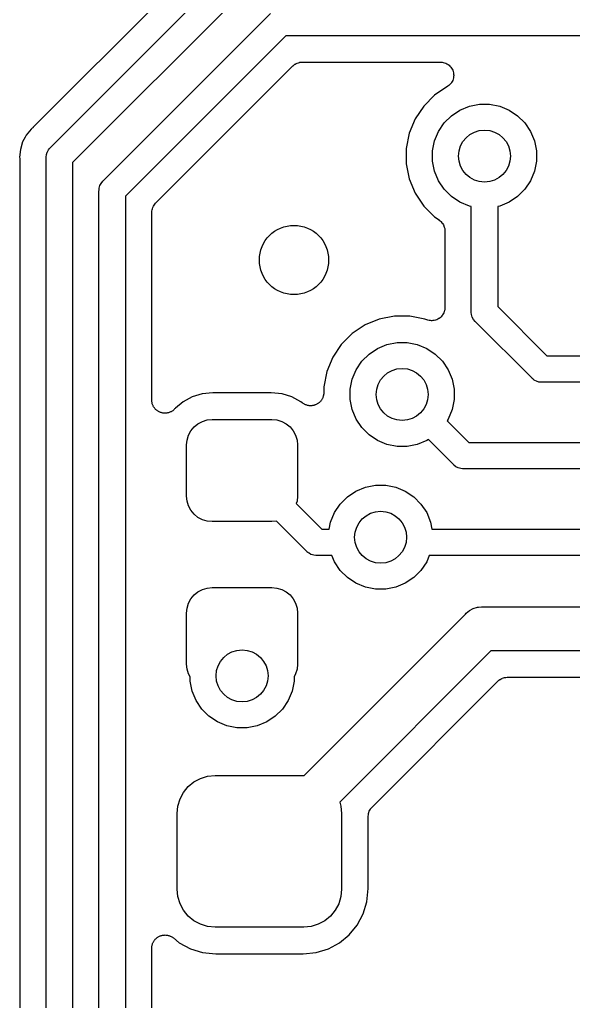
# Model space of a CAD drawing. Extents: x 0.48 to 2.43, y -7.79 to -4.85.
# Drawn here: x 1.0518 to 1.1777, y -5.8732 to -5.6501 of the extents above; entities that cross this region are included whole.
import ezdxf

# ---------------------------------------------------------------- set-up
doc = ezdxf.new("R2010")
doc.units = 0
doc.header["$MEASUREMENT"] = 0
doc.layers.add('BLACK', color=7, linetype='CONTINUOUS')

msp = doc.modelspace()

# ---------------------------------------------------------------- linework, layer by layer
at = {"layer": 'BLACK', "linetype": 'CONTINUOUS'}
for p, q in [((1.10435, -5.62512), (1.05489, -5.67457)), ((1.05882, -5.67913), (1.1089, -5.62905)), ((1.11237, -5.63406), (1.06383, -5.6826)), ((1.07082, -5.68675), (1.10884, -5.64873)), ((1.11231, -5.65375), (1.07583, -5.69022)), ((1.19012, -5.65375), (1.11231, -5.65375)), ((1.08271, -5.69183), (1.11391, -5.66063)), ((1.11391, -5.66063), (1.11392, -5.66062)), ((1.11392, -5.66062), (1.11394, -5.6606)), ((1.11392, -5.66062), (1.11392, -5.66062)), ((1.11392, -5.66062), (1.11392, -5.66062)), ((1.11394, -5.6606), (1.11416, -5.66042)), ((1.11416, -5.66042), (1.11437, -5.66025)), ((1.11437, -5.66025), (1.11439, -5.66024)), ((1.11439, -5.66024), (1.1144, -5.66023)), ((1.1144, -5.66023), (1.11465, -5.6601)), ((1.11465, -5.6601), (1.11489, -5.65997)), ((1.11489, -5.65997), (1.11491, -5.65997)), ((1.11491, -5.65997), (1.11492, -5.65996)), ((1.11492, -5.65996), (1.11519, -5.65989)), ((1.11519, -5.65989), (1.11545, -5.65981)), ((1.11545, -5.65981), (1.11547, -5.6598)), ((1.11547, -5.6598), (1.11548, -5.6598)), ((1.11548, -5.6598), (1.11576, -5.65978)), ((1.11576, -5.65978), (1.11603, -5.65975)), ((1.11603, -5.65975), (1.14749, -5.65975)), ((1.14749, -5.65975), (1.14752, -5.65975)), ((1.14752, -5.65975), (1.14752, -5.65975)), ((1.14752, -5.65975), (1.14752, -5.65975)), ((1.14752, -5.65975), (1.14753, -5.65975)), ((1.14753, -5.65975), (1.14783, -5.65978)), ((1.14783, -5.65978), (1.14811, -5.65981)), ((1.14811, -5.65981), (1.14811, -5.65981)), ((1.14811, -5.65981), (1.14811, -5.65981)), ((1.14811, -5.65981), (1.14839, -5.6599)), ((1.14839, -5.6599), (1.14867, -5.65999)), ((1.14867, -5.65999), (1.14867, -5.65999)), ((1.14867, -5.65999), (1.14867, -5.65999)), ((1.14867, -5.65999), (1.14893, -5.66013)), ((1.14893, -5.66013), (1.14918, -5.66027)), ((1.14918, -5.66027), (1.14918, -5.66027)), ((1.14918, -5.66027), (1.14919, -5.66027)), ((1.14919, -5.66027), (1.14941, -5.66046)), ((1.14941, -5.66046), (1.14963, -5.66064)), ((1.14963, -5.66064), (1.14963, -5.66065)), ((1.14963, -5.66065), (1.14963, -5.66065)), ((1.14963, -5.66065), (1.14981, -5.66087)), ((1.14981, -5.66087), (1.15, -5.6611)), ((1.15, -5.6611), (1.15, -5.6611)), ((1.15, -5.6611), (1.15, -5.66111)), ((1.15, -5.66111), (1.15013, -5.66135)), ((1.15013, -5.66135), (1.15027, -5.66162)), ((1.15027, -5.66162), (1.15027, -5.66162)), ((1.15027, -5.66162), (1.15027, -5.66162)), ((1.15027, -5.66162), (1.15035, -5.66189)), ((1.15043, -5.66335), (1.15034, -5.66363)), ((1.15035, -5.66189), (1.15044, -5.66218)), ((1.15046, -5.66306), (1.15043, -5.66334)), ((1.15043, -5.66334), (1.15043, -5.66335)), ((1.15043, -5.66335), (1.15043, -5.66335)), ((1.15044, -5.66218), (1.15044, -5.66218)), ((1.15044, -5.66218), (1.15044, -5.66219)), ((1.15044, -5.66219), (1.15046, -5.66246)), ((1.15046, -5.66246), (1.15049, -5.66276)), ((1.15049, -5.66277), (1.15046, -5.66306)), ((1.15049, -5.66276), (1.15049, -5.66277)), ((1.15049, -5.66277), (1.15049, -5.66277)), ((1.14916, -5.66524), (1.14613, -5.66727)), ((1.14938, -5.66506), (1.14916, -5.66524)), ((1.1496, -5.66488), (1.14938, -5.66506)), ((1.14961, -5.66487), (1.1496, -5.66488)), ((1.1498, -5.66464), (1.14961, -5.66487)), ((1.14961, -5.66487), (1.14961, -5.66487)), ((1.14998, -5.66443), (1.1498, -5.66464)), ((1.15012, -5.66417), (1.14998, -5.66442)), ((1.14998, -5.66442), (1.14998, -5.66442)), ((1.14998, -5.66442), (1.14998, -5.66443)), ((1.15026, -5.66391), (1.15012, -5.66417)), ((1.15034, -5.66363), (1.15026, -5.6639)), ((1.15026, -5.6639), (1.15026, -5.66391)), ((1.15026, -5.66391), (1.15026, -5.66391)), ((1.14613, -5.66727), (1.14365, -5.66975)), ((1.14365, -5.66975), (1.1417, -5.67267)), ((1.15189, -5.67064), (1.15404, -5.66975)), ((1.15404, -5.66975), (1.15632, -5.66929)), ((1.15632, -5.66929), (1.15864, -5.66929)), ((1.15864, -5.66929), (1.16093, -5.66975)), ((1.16093, -5.66975), (1.16307, -5.67064)), ((1.14831, -5.67357), (1.14995, -5.67193)), ((1.14995, -5.67193), (1.15189, -5.67064)), ((1.16307, -5.67064), (1.16501, -5.67193)), ((1.16501, -5.67193), (1.16665, -5.67357)), ((1.05486, -5.6746), (1.05476, -5.67468)), ((1.05489, -5.67457), (1.05486, -5.6746)), ((1.1417, -5.67267), (1.14035, -5.67591)), ((1.14701, -5.67551), (1.14831, -5.67357)), ((1.16665, -5.67357), (1.16795, -5.67551)), ((1.05306, -5.67681), (1.05248, -5.67789)), ((1.05331, -5.67633), (1.05306, -5.67681)), ((1.05306, -5.67681), (1.05306, -5.67681)), ((1.05444, -5.67496), (1.05331, -5.67633)), ((1.05467, -5.67477), (1.05444, -5.67496)), ((1.05476, -5.67468), (1.05467, -5.67477)), ((1.14035, -5.67591), (1.13967, -5.67935)), ((1.14612, -5.67766), (1.14701, -5.67551)), ((1.16795, -5.67551), (1.16884, -5.67766)), ((1.05248, -5.67789), (1.05196, -5.67959)), ((1.14567, -5.67994), (1.14612, -5.67766)), ((1.16884, -5.67766), (1.16929, -5.67994)), ((1.05196, -5.67959), (1.05179, -5.68136)), ((1.05782, -5.68136), (1.05788, -5.68077)), ((1.05788, -5.68076), (1.05805, -5.6802)), ((1.05788, -5.68077), (1.05788, -5.68076)), ((1.05805, -5.6802), (1.05809, -5.68012)), ((1.05809, -5.68012), (1.05833, -5.67968)), ((1.05833, -5.67968), (1.0585, -5.67948)), ((1.0585, -5.67948), (1.0587, -5.67922)), ((1.0587, -5.67922), (1.05882, -5.67913)), ((1.13967, -5.67935), (1.13967, -5.68286)), ((1.14567, -5.68227), (1.14567, -5.67994)), ((1.16929, -5.67994), (1.16929, -5.68227)), ((1.05179, -5.68136), (1.05182, -5.68165)), ((1.05182, -5.68165), (1.05182, -5.68169)), ((1.05182, -5.68169), (1.05182, -5.68182)), ((1.05182, -5.68182), (1.05183, -5.68194)), ((1.05183, -5.68194), (1.05183, -6.11005)), ((1.05783, -5.6815), (1.05782, -5.68136)), ((1.05783, -6.11471), (1.05783, -5.6815)), ((1.06383, -5.6826), (1.06383, -6.11581)), ((1.13967, -5.68286), (1.14035, -5.6863)), ((1.14612, -5.68455), (1.14567, -5.68227)), ((1.16929, -5.68227), (1.16884, -5.68455)), ((1.14701, -5.6867), (1.14612, -5.68455)), ((1.16884, -5.68455), (1.16795, -5.6867)), ((1.06988, -5.68839), (1.07005, -5.68782)), ((1.07005, -5.68782), (1.07033, -5.6873)), ((1.07033, -5.6873), (1.0707, -5.68684)), ((1.0707, -5.68684), (1.07082, -5.68675)), ((1.14035, -5.6863), (1.1417, -5.68954)), ((1.14831, -5.68863), (1.14701, -5.6867)), ((1.16795, -5.6867), (1.16665, -5.68863)), ((1.06982, -5.68898), (1.06984, -5.68882)), ((1.06983, -5.68912), (1.06982, -5.68898)), ((1.06983, -6.11968), (1.06983, -5.68912)), ((1.06984, -5.68882), (1.06988, -5.68839)), ((1.07583, -5.69022), (1.07583, -6.12078)), ((1.1417, -5.68954), (1.14365, -5.69246)), ((1.14995, -5.69028), (1.14831, -5.68863)), ((1.16665, -5.68863), (1.16501, -5.69028)), ((1.08221, -5.69252), (1.08234, -5.69228)), ((1.08234, -5.69228), (1.08235, -5.69227)), ((1.08235, -5.69227), (1.08236, -5.69225)), ((1.08236, -5.69225), (1.08254, -5.69204)), ((1.08254, -5.69204), (1.08271, -5.69183)), ((1.14365, -5.69246), (1.14613, -5.69494)), ((1.15189, -5.69157), (1.14995, -5.69028)), ((1.15404, -5.69246), (1.15189, -5.69157)), ((1.15448, -5.69255), (1.15404, -5.69246)), ((1.16093, -5.69246), (1.16048, -5.69255)), ((1.16307, -5.69157), (1.16093, -5.69246)), ((1.16501, -5.69028), (1.16307, -5.69157)), ((1.08183, -5.6939), (1.08187, -5.69363)), ((1.08183, -5.69394), (1.08183, -5.6939)), ((1.08183, -5.69395), (1.08183, -5.69394)), ((1.08183, -5.69394), (1.08183, -5.69394)), ((1.08183, -5.69394), (1.08183, -5.69394)), ((1.08183, -5.73654), (1.08183, -5.69395)), ((1.08187, -5.69363), (1.08189, -5.69335)), ((1.08189, -5.69335), (1.0819, -5.69334)), ((1.0819, -5.69332), (1.08198, -5.69306)), ((1.0819, -5.69334), (1.0819, -5.69332)), ((1.08198, -5.69306), (1.08207, -5.69279)), ((1.08207, -5.69278), (1.08208, -5.69277)), ((1.08207, -5.69279), (1.08207, -5.69278)), ((1.08208, -5.69277), (1.08221, -5.69252)), ((1.15448, -5.71639), (1.15448, -5.69255)), ((1.16048, -5.69255), (1.16048, -5.71529)), ((1.14613, -5.69494), (1.14715, -5.69562)), ((1.14715, -5.69562), (1.14716, -5.69563)), ((1.14716, -5.69563), (1.14716, -5.69563)), ((1.14716, -5.69563), (1.14716, -5.69563)), ((1.14716, -5.69563), (1.14718, -5.69564)), ((1.14718, -5.69564), (1.14739, -5.69582)), ((1.14739, -5.69582), (1.14761, -5.696)), ((1.14761, -5.696), (1.14762, -5.69601)), ((1.14762, -5.69601), (1.14763, -5.69602)), ((1.14763, -5.69602), (1.1478, -5.69624)), ((1.1478, -5.69624), (1.14798, -5.69645)), ((1.14798, -5.69645), (1.14799, -5.69647)), ((1.14799, -5.69647), (1.14799, -5.69648)), ((1.14799, -5.69648), (1.14812, -5.69672)), ((1.14812, -5.69672), (1.14825, -5.69697)), ((1.14825, -5.69697), (1.14826, -5.69698)), ((1.14826, -5.69698), (1.14826, -5.697)), ((1.14826, -5.697), (1.14834, -5.69726)), ((1.14834, -5.69726), (1.14842, -5.69753)), ((1.14842, -5.69753), (1.14842, -5.69755)), ((1.14842, -5.69755), (1.14843, -5.69756)), ((1.14843, -5.69756), (1.14845, -5.69783)), ((1.14845, -5.69783), (1.14848, -5.69811)), ((1.14848, -5.69811), (1.14848, -5.71553)), ((1.1481, -5.71696), (1.14796, -5.71721)), ((1.14824, -5.71671), (1.1481, -5.71696)), ((1.14833, -5.71642), (1.14824, -5.7167)), ((1.14824, -5.7167), (1.14824, -5.7167)), ((1.14824, -5.7167), (1.14824, -5.71671)), ((1.14841, -5.71615), (1.14833, -5.71642)), ((1.14842, -5.71614), (1.14841, -5.71615)), ((1.14845, -5.71586), (1.14842, -5.71614)), ((1.14842, -5.71614), (1.14842, -5.71614)), ((1.14848, -5.71557), (1.14845, -5.71586)), ((1.14848, -5.71553), (1.14848, -5.71555)), ((1.14848, -5.71555), (1.14848, -5.71556)), ((1.14848, -5.71556), (1.14848, -5.71556)), ((1.14848, -5.71556), (1.14848, -5.71557)), ((1.15447, -5.71654), (1.15448, -5.71639)), ((1.15448, -5.71668), (1.15447, -5.71654)), ((1.15452, -5.71712), (1.15448, -5.71668)), ((1.15448, -5.71668), (1.15448, -5.71668)), ((1.16048, -5.71529), (1.17168, -5.72649)), ((1.13355, -5.71814), (1.13031, -5.71948)), ((1.13699, -5.71746), (1.13355, -5.71814)), ((1.1405, -5.71746), (1.13699, -5.71746)), ((1.14394, -5.71814), (1.1405, -5.71746)), ((1.14433, -5.7183), (1.14394, -5.71814)), ((1.1446, -5.71838), (1.14433, -5.7183)), ((1.14488, -5.71847), (1.1446, -5.71838)), ((1.14489, -5.71847), (1.14488, -5.71847)), ((1.14517, -5.7185), (1.14489, -5.71847)), ((1.14489, -5.71847), (1.14489, -5.71847)), ((1.14546, -5.71853), (1.14517, -5.7185)), ((1.14547, -5.71853), (1.14546, -5.71853)), ((1.14548, -5.71853), (1.14547, -5.71853)), ((1.14576, -5.7185), (1.14548, -5.71853)), ((1.14604, -5.71848), (1.14576, -5.7185)), ((1.14605, -5.71847), (1.14604, -5.71848)), ((1.14606, -5.71847), (1.14605, -5.71847)), ((1.14633, -5.71839), (1.14606, -5.71847)), ((1.1466, -5.71831), (1.14633, -5.71839)), ((1.14661, -5.71831), (1.1466, -5.71831)), ((1.14662, -5.7183), (1.14661, -5.71831)), ((1.14687, -5.71817), (1.14662, -5.7183)), ((1.14712, -5.71804), (1.14687, -5.71817)), ((1.14713, -5.71803), (1.14712, -5.71804)), ((1.14714, -5.71803), (1.14713, -5.71803)), ((1.14736, -5.71785), (1.14714, -5.71803)), ((1.14758, -5.71767), (1.14736, -5.71785)), ((1.14759, -5.71766), (1.14758, -5.71767)), ((1.14758, -5.71767), (1.14758, -5.71767)), ((1.14777, -5.71744), (1.14759, -5.71766)), ((1.14796, -5.71722), (1.14777, -5.71744)), ((1.14796, -5.71721), (1.14796, -5.71722)), ((1.14796, -5.71722), (1.14796, -5.71722)), ((1.1547, -5.71769), (1.15452, -5.71712)), ((1.15497, -5.71821), (1.1547, -5.71769)), ((1.15535, -5.71867), (1.15497, -5.71821)), ((1.15546, -5.71876), (1.15535, -5.71867)), ((1.16821, -5.73151), (1.15546, -5.71876)), ((1.1274, -5.72143), (1.12491, -5.72391)), ((1.13031, -5.71948), (1.1274, -5.72143)), ((1.1353, -5.72391), (1.13759, -5.72346)), ((1.13759, -5.72346), (1.13991, -5.72346)), ((1.13991, -5.72346), (1.14219, -5.72391)), ((1.12491, -5.72391), (1.12297, -5.72683)), ((1.13122, -5.72609), (1.13315, -5.7248)), ((1.13315, -5.7248), (1.1353, -5.72391)), ((1.14219, -5.72391), (1.14434, -5.7248)), ((1.14434, -5.7248), (1.14628, -5.72609)), ((1.12297, -5.72683), (1.12162, -5.73007)), ((1.12828, -5.72967), (1.12957, -5.72774)), ((1.12957, -5.72774), (1.13122, -5.72609)), ((1.14628, -5.72609), (1.14792, -5.72774)), ((1.14792, -5.72774), (1.14922, -5.72967)), ((1.17168, -5.72649), (1.19012, -5.72649)), ((1.12162, -5.73007), (1.12094, -5.73351)), ((1.12739, -5.73182), (1.12828, -5.72967)), ((1.14922, -5.72967), (1.15011, -5.73182)), ((1.12694, -5.7341), (1.12739, -5.73182)), ((1.15011, -5.73182), (1.15056, -5.7341)), ((1.1683, -5.73162), (1.16821, -5.73151)), ((1.16852, -5.7318), (1.1683, -5.73162)), ((1.16876, -5.73199), (1.16852, -5.7318)), ((1.16894, -5.73209), (1.16876, -5.73199)), ((1.16928, -5.73227), (1.16894, -5.73209)), ((1.16984, -5.73244), (1.16928, -5.73227)), ((1.17029, -5.73249), (1.16984, -5.73244)), ((1.17043, -5.7325), (1.17029, -5.73249)), ((1.17029, -5.73249), (1.17029, -5.73249)), ((1.17058, -5.73249), (1.17043, -5.7325)), ((1.19012, -5.73249), (1.17058, -5.73249)), ((1.12094, -5.73351), (1.12094, -5.73484)), ((1.12094, -5.73484), (1.12094, -5.73488)), ((1.12694, -5.73643), (1.12694, -5.7341)), ((1.15056, -5.7341), (1.15056, -5.73643)), ((1.08185, -5.73668), (1.08183, -5.73654)), ((1.08185, -5.73682), (1.08185, -5.73668)), ((1.08188, -5.73697), (1.08185, -5.73682)), ((1.08189, -5.73712), (1.08188, -5.73697)), ((1.089, -5.73691), (1.0872, -5.73838)), ((1.09104, -5.73582), (1.089, -5.73691)), ((1.09326, -5.73514), (1.09104, -5.73582)), ((1.09572, -5.7349), (1.09326, -5.73514)), ((1.10901, -5.7349), (1.09572, -5.7349)), ((1.11146, -5.73514), (1.10901, -5.7349)), ((1.11368, -5.73582), (1.11146, -5.73514)), ((1.11573, -5.73691), (1.11368, -5.73582)), ((1.11603, -5.73716), (1.11573, -5.73691)), ((1.11993, -5.73707), (1.11983, -5.73717)), ((1.12004, -5.73699), (1.11993, -5.73707)), ((1.12014, -5.73687), (1.12004, -5.73699)), ((1.12024, -5.73676), (1.12014, -5.73687)), ((1.12032, -5.73665), (1.12024, -5.73676)), ((1.12041, -5.73654), (1.12032, -5.73665)), ((1.12049, -5.7364), (1.12041, -5.73654)), ((1.12057, -5.73628), (1.12049, -5.7364)), ((1.12063, -5.73615), (1.12057, -5.73628)), ((1.1207, -5.73602), (1.12063, -5.73615)), ((1.12074, -5.73588), (1.1207, -5.73602)), ((1.1208, -5.73574), (1.12074, -5.73588)), ((1.12083, -5.7356), (1.1208, -5.73574)), ((1.12087, -5.73547), (1.12083, -5.7356)), ((1.12089, -5.73531), (1.12087, -5.73547)), ((1.12092, -5.73517), (1.12089, -5.73531)), ((1.12094, -5.73488), (1.12092, -5.73502)), ((1.12092, -5.73502), (1.12092, -5.73517)), ((1.12739, -5.73871), (1.12694, -5.73643)), ((1.15056, -5.73643), (1.15011, -5.73871)), ((1.08193, -5.73726), (1.08189, -5.73712)), ((1.08196, -5.7374), (1.08193, -5.73726)), ((1.08202, -5.73754), (1.08196, -5.7374)), ((1.08206, -5.73768), (1.08202, -5.73754)), ((1.08213, -5.73781), (1.08206, -5.73768)), ((1.08218, -5.73794), (1.08213, -5.73781)), ((1.08226, -5.73806), (1.08218, -5.73794)), ((1.08234, -5.7382), (1.08226, -5.73806)), ((1.08243, -5.73831), (1.08234, -5.7382)), ((1.0825, -5.73843), (1.08243, -5.73831)), ((1.08261, -5.73853), (1.0825, -5.73843)), ((1.08271, -5.73865), (1.08261, -5.73853)), ((1.08282, -5.73874), (1.08271, -5.73865)), ((1.08292, -5.73884), (1.08282, -5.73874)), ((1.08304, -5.73893), (1.08292, -5.73884)), ((1.08316, -5.73902), (1.08304, -5.73893)), ((1.08328, -5.73909), (1.08316, -5.73902)), ((1.0834, -5.73917), (1.08328, -5.73909)), ((1.08354, -5.73923), (1.0834, -5.73917)), ((1.08367, -5.7393), (1.08354, -5.73923)), ((1.08381, -5.73935), (1.08367, -5.7393)), ((1.08596, -5.73932), (1.08581, -5.73936)), ((1.08608, -5.73925), (1.08596, -5.73932)), ((1.08622, -5.7392), (1.08608, -5.73925)), ((1.08634, -5.73912), (1.08622, -5.7392)), ((1.08648, -5.73905), (1.08634, -5.73912)), ((1.08659, -5.73896), (1.08648, -5.73905)), ((1.08671, -5.73888), (1.08659, -5.73896)), ((1.08682, -5.73878), (1.08671, -5.73888)), ((1.08693, -5.73868), (1.08682, -5.73878)), ((1.08702, -5.73857), (1.08693, -5.73868)), ((1.08713, -5.73847), (1.08702, -5.73857)), ((1.08715, -5.73844), (1.08713, -5.73847)), ((1.0872, -5.73838), (1.08715, -5.73844)), ((1.11615, -5.73724), (1.11603, -5.73716)), ((1.11626, -5.73733), (1.11615, -5.73724)), ((1.11639, -5.7374), (1.11626, -5.73733)), ((1.11652, -5.73749), (1.11639, -5.7374)), ((1.11665, -5.73754), (1.11652, -5.73749)), ((1.11678, -5.73761), (1.11665, -5.73754)), ((1.11692, -5.73765), (1.11678, -5.73761)), ((1.11706, -5.73771), (1.11692, -5.73765)), ((1.1172, -5.73774), (1.11706, -5.73771)), ((1.11733, -5.73778), (1.1172, -5.73774)), ((1.11749, -5.7378), (1.11733, -5.73778)), ((1.11764, -5.73783), (1.11749, -5.7378)), ((1.11778, -5.73783), (1.11764, -5.73783)), ((1.11792, -5.73784), (1.11778, -5.73783)), ((1.11807, -5.73783), (1.11792, -5.73784)), ((1.11822, -5.73783), (1.11807, -5.73783)), ((1.11836, -5.7378), (1.11822, -5.73783)), ((1.1185, -5.73779), (1.11836, -5.7378)), ((1.11865, -5.73775), (1.1185, -5.73779)), ((1.1188, -5.73772), (1.11865, -5.73775)), ((1.11893, -5.73766), (1.1188, -5.73772)), ((1.11906, -5.73762), (1.11893, -5.73766)), ((1.1192, -5.73755), (1.11906, -5.73762)), ((1.11934, -5.7375), (1.1192, -5.73755)), ((1.11946, -5.73742), (1.11934, -5.7375)), ((1.11958, -5.73735), (1.11946, -5.73742)), ((1.1197, -5.73726), (1.11958, -5.73735)), ((1.11983, -5.73717), (1.1197, -5.73726)), ((1.12828, -5.74086), (1.12739, -5.73871)), ((1.15011, -5.73871), (1.14922, -5.74086)), ((1.08394, -5.7394), (1.08381, -5.73935)), ((1.08409, -5.73943), (1.08394, -5.7394)), ((1.08423, -5.73948), (1.08409, -5.73943)), ((1.08437, -5.73949), (1.08423, -5.73948)), ((1.08451, -5.73952), (1.08437, -5.73949)), ((1.08466, -5.73952), (1.08451, -5.73952)), ((1.08481, -5.73954), (1.08466, -5.73952)), ((1.08496, -5.73952), (1.08481, -5.73954)), ((1.0851, -5.73953), (1.08496, -5.73952)), ((1.08525, -5.7395), (1.0851, -5.73953)), ((1.0854, -5.73948), (1.08525, -5.7395)), ((1.08553, -5.73944), (1.0854, -5.73948)), ((1.08567, -5.73942), (1.08553, -5.73944)), ((1.08581, -5.73936), (1.08567, -5.73942)), ((1.09234, -5.74192), (1.09335, -5.74139)), ((1.09335, -5.74139), (1.09444, -5.74106)), ((1.09444, -5.74106), (1.09557, -5.74094)), ((1.09557, -5.74094), (1.10915, -5.74094)), ((1.10915, -5.74094), (1.11029, -5.74106)), ((1.11029, -5.74106), (1.11138, -5.74139)), ((1.11138, -5.74139), (1.11238, -5.74192)), ((1.12957, -5.7428), (1.12828, -5.74086)), ((1.14922, -5.74086), (1.14896, -5.74124)), ((1.14896, -5.74124), (1.1539, -5.74617)), ((1.09021, -5.74453), (1.09074, -5.74353)), ((1.09074, -5.74353), (1.09146, -5.74265)), ((1.09146, -5.74265), (1.09234, -5.74192)), ((1.11238, -5.74192), (1.11326, -5.74265)), ((1.11326, -5.74265), (1.11398, -5.74353)), ((1.11398, -5.74353), (1.11452, -5.74453)), ((1.13122, -5.74444), (1.12957, -5.7428)), ((1.08976, -5.74675), (1.08988, -5.74562)), ((1.08988, -5.74562), (1.09021, -5.74453)), ((1.11452, -5.74453), (1.11485, -5.74562)), ((1.11485, -5.74562), (1.11496, -5.74675)), ((1.13315, -5.74573), (1.13122, -5.74444)), ((1.1353, -5.74662), (1.13315, -5.74573)), ((1.14434, -5.74573), (1.14219, -5.74662)), ((1.14472, -5.74548), (1.14434, -5.74573)), ((1.15043, -5.75119), (1.14472, -5.74548)), ((1.08976, -5.75837), (1.08976, -5.74675)), ((1.11496, -5.74675), (1.11496, -5.75837)), ((1.13759, -5.74708), (1.1353, -5.74662)), ((1.13991, -5.74708), (1.13759, -5.74708)), ((1.14219, -5.74662), (1.13991, -5.74708)), ((1.1539, -5.74617), (1.19012, -5.74617)), ((1.15052, -5.7513), (1.15043, -5.75119)), ((1.15098, -5.75168), (1.15052, -5.7513)), ((1.1515, -5.75196), (1.15098, -5.75168)), ((1.15207, -5.75213), (1.1515, -5.75196)), ((1.15251, -5.75217), (1.15207, -5.75213)), ((1.15266, -5.75219), (1.15251, -5.75217)), ((1.15251, -5.75217), (1.15251, -5.75217)), ((1.1528, -5.75217), (1.15266, -5.75219)), ((1.19012, -5.75217), (1.1528, -5.75217)), ((1.12826, -5.75725), (1.13041, -5.75636)), ((1.13041, -5.75636), (1.1327, -5.75591)), ((1.1327, -5.75591), (1.13502, -5.75591)), ((1.13502, -5.75591), (1.1373, -5.75636)), ((1.1373, -5.75636), (1.13945, -5.75725)), ((1.08988, -5.7595), (1.08976, -5.75837)), ((1.11496, -5.75837), (1.11485, -5.7595)), ((1.12468, -5.76019), (1.12633, -5.75854)), ((1.12633, -5.75854), (1.12826, -5.75725)), ((1.13945, -5.75725), (1.14139, -5.75854)), ((1.14139, -5.75854), (1.14303, -5.76019)), ((1.09021, -5.76059), (1.08988, -5.7595)), ((1.09074, -5.76159), (1.09021, -5.76059)), ((1.09146, -5.76247), (1.09074, -5.76159)), ((1.11485, -5.7595), (1.11468, -5.76005)), ((1.11468, -5.76005), (1.12049, -5.76586)), ((1.12339, -5.76212), (1.12468, -5.76019)), ((1.14303, -5.76019), (1.14433, -5.76212)), ((1.09234, -5.76319), (1.09146, -5.76247)), ((1.09335, -5.76373), (1.09234, -5.76319)), ((1.09444, -5.76406), (1.09335, -5.76373)), ((1.1225, -5.76427), (1.12339, -5.76212)), ((1.14433, -5.76212), (1.14522, -5.76427)), ((1.09557, -5.76417), (1.09444, -5.76406)), ((1.10915, -5.76417), (1.09557, -5.76417)), ((1.11022, -5.76407), (1.10915, -5.76417)), ((1.11703, -5.77088), (1.11022, -5.76407)), ((1.12049, -5.76586), (1.12219, -5.76586)), ((1.12219, -5.76586), (1.1225, -5.76427)), ((1.14522, -5.76427), (1.14553, -5.76586)), ((1.14553, -5.76586), (1.19012, -5.76586)), ((1.11712, -5.77099), (1.11703, -5.77088)), ((1.11734, -5.77117), (1.11712, -5.77099)), ((1.11758, -5.77136), (1.11734, -5.77117)), ((1.11803, -5.77161), (1.11758, -5.77136)), ((1.1181, -5.77164), (1.11803, -5.77161)), ((1.11866, -5.77181), (1.1181, -5.77164)), ((1.1191, -5.77186), (1.11866, -5.77181)), ((1.11925, -5.77187), (1.1191, -5.77186)), ((1.1191, -5.77186), (1.1191, -5.77186)), ((1.1194, -5.77186), (1.11925, -5.77187)), ((1.12279, -5.77186), (1.1194, -5.77186)), ((1.12339, -5.77331), (1.12279, -5.77186)), ((1.14493, -5.77186), (1.14433, -5.77331)), ((1.19012, -5.77186), (1.14493, -5.77186)), ((1.12468, -5.77525), (1.12339, -5.77331)), ((1.14433, -5.77331), (1.14303, -5.77525)), ((1.12633, -5.77689), (1.12468, -5.77525)), ((1.12826, -5.77818), (1.12633, -5.77689)), ((1.14139, -5.77689), (1.13945, -5.77818)), ((1.14303, -5.77525), (1.14139, -5.77689)), ((1.09335, -5.77958), (1.09444, -5.77925)), ((1.09444, -5.77925), (1.09557, -5.77913)), ((1.09557, -5.77913), (1.10915, -5.77913)), ((1.10915, -5.77913), (1.11029, -5.77925)), ((1.11029, -5.77925), (1.11138, -5.77958)), ((1.13041, -5.77907), (1.12826, -5.77818)), ((1.1327, -5.77953), (1.13041, -5.77907)), ((1.1373, -5.77907), (1.13502, -5.77953)), ((1.13945, -5.77818), (1.1373, -5.77907)), ((1.09021, -5.78272), (1.09074, -5.78171)), ((1.09074, -5.78171), (1.09146, -5.78083)), ((1.09146, -5.78083), (1.09234, -5.78011)), ((1.09234, -5.78011), (1.09335, -5.77958)), ((1.11138, -5.77958), (1.11238, -5.78011)), ((1.11238, -5.78011), (1.11326, -5.78083)), ((1.11326, -5.78083), (1.11398, -5.78171)), ((1.11398, -5.78171), (1.11452, -5.78272)), ((1.13502, -5.77953), (1.1327, -5.77953)), ((1.08976, -5.78494), (1.08988, -5.78381)), ((1.08988, -5.78381), (1.09021, -5.78272)), ((1.11452, -5.78272), (1.11485, -5.78381)), ((1.11485, -5.78381), (1.11496, -5.78494)), ((1.15404, -5.78437), (1.15491, -5.7839)), ((1.15491, -5.7839), (1.15585, -5.78362)), ((1.15585, -5.78362), (1.15612, -5.78359)), ((1.15612, -5.78359), (1.15683, -5.78352)), ((1.15683, -5.78352), (1.15708, -5.78354)), ((1.15708, -5.78354), (1.19095, -5.78354)), ((1.08976, -5.79656), (1.08976, -5.78494)), ((1.11496, -5.78494), (1.11496, -5.79656)), ((1.11645, -5.82186), (1.15312, -5.78518)), ((1.15312, -5.78518), (1.15328, -5.78499)), ((1.15328, -5.78499), (1.15404, -5.78437)), ((1.1589, -5.79354), (1.12456, -5.82788)), ((1.19095, -5.79354), (1.1589, -5.79354)), ((1.08988, -5.79769), (1.08976, -5.79656)), ((1.11496, -5.79656), (1.11485, -5.79769)), ((1.09021, -5.79878), (1.08988, -5.79769)), ((1.09055, -5.79942), (1.09021, -5.79878)), ((1.09055, -5.80038), (1.09055, -5.79942)), ((1.11452, -5.79878), (1.11417, -5.79942)), ((1.11417, -5.79942), (1.11417, -5.80038)), ((1.11485, -5.79769), (1.11452, -5.79878)), ((1.16235, -5.79957), (1.16263, -5.79954)), ((1.16263, -5.79954), (1.18841, -5.79954)), ((1.09101, -5.80266), (1.09055, -5.80038)), ((1.11417, -5.80038), (1.11372, -5.80266)), ((1.13192, -5.82901), (1.16051, -5.80042)), ((1.16051, -5.80042), (1.16052, -5.80041)), ((1.16052, -5.80041), (1.16054, -5.80039)), ((1.16052, -5.80041), (1.16052, -5.80041)), ((1.16052, -5.80041), (1.16052, -5.80041)), ((1.16054, -5.80039), (1.16076, -5.80022)), ((1.16076, -5.80022), (1.16097, -5.80004)), ((1.16097, -5.80004), (1.16098, -5.80004)), ((1.16098, -5.80004), (1.161, -5.80003)), ((1.161, -5.80003), (1.16124, -5.7999)), ((1.16124, -5.7999), (1.16149, -5.79977)), ((1.16149, -5.79977), (1.1615, -5.79977)), ((1.1615, -5.79977), (1.16152, -5.79976)), ((1.16152, -5.79976), (1.16178, -5.79968)), ((1.16178, -5.79968), (1.16205, -5.7996)), ((1.16205, -5.7996), (1.16206, -5.7996)), ((1.16206, -5.7996), (1.16208, -5.79959)), ((1.16208, -5.79959), (1.16235, -5.79957)), ((1.0919, -5.80481), (1.09101, -5.80266)), ((1.11372, -5.80266), (1.11283, -5.80481)), ((1.09319, -5.80674), (1.0919, -5.80481)), ((1.11283, -5.80481), (1.11154, -5.80674)), ((1.09483, -5.80839), (1.09319, -5.80674)), ((1.09677, -5.80968), (1.09483, -5.80839)), ((1.10989, -5.80839), (1.10796, -5.80968)), ((1.11154, -5.80674), (1.10989, -5.80839)), ((1.09892, -5.81057), (1.09677, -5.80968)), ((1.1012, -5.81102), (1.09892, -5.81057)), ((1.10581, -5.81057), (1.10353, -5.81102)), ((1.10796, -5.80968), (1.10581, -5.81057)), ((1.10353, -5.81102), (1.1012, -5.81102)), ((1.09453, -5.82202), (1.09621, -5.82185)), ((1.09621, -5.82185), (1.11639, -5.82185)), ((1.11639, -5.82185), (1.11645, -5.82186)), ((1.09012, -5.82437), (1.09143, -5.8233)), ((1.09143, -5.8233), (1.09291, -5.82251)), ((1.09291, -5.82251), (1.09453, -5.82202)), ((1.08825, -5.82717), (1.08905, -5.82568)), ((1.08905, -5.82568), (1.09012, -5.82437)), ((1.08776, -5.82878), (1.08825, -5.82717)), ((1.12456, -5.82788), (1.12483, -5.82878)), ((1.0876, -5.83046), (1.08776, -5.82878)), ((1.0876, -5.84769), (1.0876, -5.83046)), ((1.12483, -5.82878), (1.125, -5.83046)), ((1.125, -5.83046), (1.125, -5.84769)), ((1.13107, -5.83081), (1.1311, -5.83054)), ((1.1311, -5.83054), (1.13111, -5.83052)), ((1.13111, -5.83051), (1.13119, -5.83024)), ((1.13111, -5.83052), (1.13111, -5.83051)), ((1.13119, -5.83024), (1.13127, -5.82998)), ((1.13127, -5.82998), (1.13128, -5.82996)), ((1.13128, -5.82996), (1.13129, -5.82995)), ((1.13129, -5.82995), (1.13142, -5.82971)), ((1.13142, -5.82971), (1.13155, -5.82946)), ((1.13155, -5.82946), (1.13156, -5.82945)), ((1.13156, -5.82945), (1.13157, -5.82943)), ((1.13157, -5.82943), (1.13175, -5.82922)), ((1.13175, -5.82922), (1.13192, -5.82901)), ((1.13104, -5.83109), (1.13107, -5.83081)), ((1.13104, -5.83112), (1.13104, -5.83109)), ((1.13104, -5.83113), (1.13104, -5.83112)), ((1.13104, -5.83112), (1.13104, -5.83112)), ((1.13104, -5.83112), (1.13104, -5.83112)), ((1.13104, -5.84754), (1.13104, -5.83113)), ((1.08776, -5.84937), (1.0876, -5.84769)), ((1.125, -5.84769), (1.12483, -5.84937)), ((1.13075, -5.85054), (1.13104, -5.84754)), ((1.08825, -5.85098), (1.08776, -5.84937)), ((1.12483, -5.84937), (1.12434, -5.85098)), ((1.12991, -5.85329), (1.13075, -5.85054)), ((1.08905, -5.85247), (1.08825, -5.85098)), ((1.09012, -5.85378), (1.08905, -5.85247)), ((1.12355, -5.85247), (1.12248, -5.85378)), ((1.12434, -5.85098), (1.12355, -5.85247)), ((1.09143, -5.85485), (1.09012, -5.85378)), ((1.09291, -5.85564), (1.09143, -5.85485)), ((1.12117, -5.85485), (1.11968, -5.85564)), ((1.12248, -5.85378), (1.12117, -5.85485)), ((1.12856, -5.85582), (1.12991, -5.85329)), ((1.09453, -5.85613), (1.09291, -5.85564)), ((1.09621, -5.8563), (1.09453, -5.85613)), ((1.11639, -5.8563), (1.09621, -5.8563)), ((1.11807, -5.85613), (1.11639, -5.8563)), ((1.11968, -5.85564), (1.11807, -5.85613)), ((1.12674, -5.85804), (1.12856, -5.85582)), ((1.08208, -5.8599), (1.08215, -5.85978)), ((1.08215, -5.85978), (1.0822, -5.85965)), ((1.0822, -5.85965), (1.08229, -5.85952)), ((1.08229, -5.85952), (1.08236, -5.85939)), ((1.08236, -5.85939), (1.08245, -5.85928)), ((1.08245, -5.85928), (1.08253, -5.85916)), ((1.08253, -5.85916), (1.08264, -5.85905)), ((1.08264, -5.85905), (1.08274, -5.85894)), ((1.08274, -5.85894), (1.08285, -5.85885)), ((1.08285, -5.85885), (1.08295, -5.85875)), ((1.08295, -5.85875), (1.08307, -5.85867)), ((1.08307, -5.85867), (1.08319, -5.85857)), ((1.08319, -5.85857), (1.08332, -5.85851)), ((1.08332, -5.85851), (1.08343, -5.85843)), ((1.08343, -5.85843), (1.08358, -5.85837)), ((1.08358, -5.85837), (1.08371, -5.8583)), ((1.08371, -5.8583), (1.08385, -5.85826)), ((1.08385, -5.85826), (1.08398, -5.85821)), ((1.08398, -5.85821), (1.08413, -5.85818)), ((1.08413, -5.85818), (1.08427, -5.85813)), ((1.08427, -5.85813), (1.08441, -5.85812)), ((1.08441, -5.85812), (1.08455, -5.85809)), ((1.08455, -5.85809), (1.0847, -5.8581)), ((1.0847, -5.8581), (1.08486, -5.85808)), ((1.08486, -5.85808), (1.085, -5.8581)), ((1.085, -5.8581), (1.08514, -5.8581)), ((1.08514, -5.8581), (1.08529, -5.85813)), ((1.08529, -5.85813), (1.08544, -5.85814)), ((1.08544, -5.85814), (1.08557, -5.85818)), ((1.08557, -5.85818), (1.08571, -5.85821)), ((1.08571, -5.85821), (1.08585, -5.85827)), ((1.08585, -5.85827), (1.086, -5.85832)), ((1.086, -5.85832), (1.08612, -5.85838)), ((1.08612, -5.85838), (1.08625, -5.85844)), ((1.08625, -5.85844), (1.08638, -5.85852)), ((1.08638, -5.85852), (1.08651, -5.85859)), ((1.08651, -5.85859), (1.08662, -5.85868)), ((1.08662, -5.85868), (1.08674, -5.85876)), ((1.08674, -5.85876), (1.08808, -5.85986)), ((1.12452, -5.85986), (1.12674, -5.85804)), ((1.08183, -5.86104), (1.08185, -5.8609)), ((1.08183, -5.86108), (1.08183, -5.86104)), ((1.08183, -6.12033), (1.08183, -5.86108)), ((1.08185, -5.86076), (1.08188, -5.86061)), ((1.08185, -5.8609), (1.08185, -5.86076)), ((1.08188, -5.86061), (1.0819, -5.86046)), ((1.0819, -5.86046), (1.08194, -5.86032)), ((1.08194, -5.86032), (1.08197, -5.86019)), ((1.08197, -5.86019), (1.08203, -5.86004)), ((1.08203, -5.86004), (1.08208, -5.8599)), ((1.08808, -5.85986), (1.09061, -5.86121)), ((1.09061, -5.86121), (1.09335, -5.86205)), ((1.11924, -5.86205), (1.12199, -5.86121)), ((1.12199, -5.86121), (1.12452, -5.85986)), ((1.09335, -5.86205), (1.09636, -5.86234)), ((1.09636, -5.86234), (1.11624, -5.86234)), ((1.11624, -5.86234), (1.11924, -5.86205))]:
    msp.add_line(p, q, dxfattribs=at)
at = {"layer": 'BLACK'}
for centre, radius in [((1.15748, -5.6811), 0.005906), ((1.11417, -5.70472), 0.007874), ((1.13875, -5.73527), 0.005906), ((1.13386, -5.76772), 0.005906), ((1.10236, -5.79921), 0.005906)]:
    msp.add_circle(centre, radius, dxfattribs=at)

doc.saveas('drawing.dxf')
